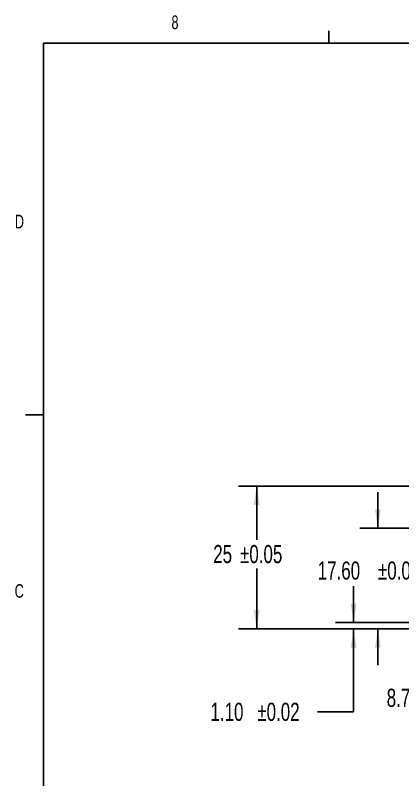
# Model space of a CAD drawing. Extents: x 11 to 421, y 5 to 275.
# Drawn here: x 11 to 78.8, y 141.3 to 275.2 of the extents above; entities that cross this region are included whole.
import ezdxf
from ezdxf.enums import TextEntityAlignment as Align

# ---------------------------------------------------------------- set-up
doc = ezdxf.new("R2010")
doc.units = 0
doc.layers.get('0').update_dxf_attribs({"linetype": 'CONTINUOUS'})
doc.dimstyles.new('SLDDIMSTYLE0', dxfattribs={"dimtxt": 3.175, "dimasz": 3.302, "dimexe": 0, "dimexo": 0.0625, "dimgap": 0.79375, "dimtad": 0, "dimtih": 1, "dimtoh": 1, "dimrnd": 1e-09, "dimzin": 4, "dimsah": 1, "dimcen": 0.09, "dimazin": 3, "dimtol": 1, "dimtp": 0.02, "dimtm": 0.02, "dimtfac": 1, "dimtmove": 0, "dimatfit": 3})
doc.dimstyles.new('SLDDIMSTYLE1', dxfattribs={"dimtxt": 3.175, "dimasz": 3.302, "dimexe": 0, "dimexo": 0.0625, "dimgap": 0.79375, "dimtad": 0, "dimtih": 1, "dimtoh": 1, "dimrnd": 1e-09, "dimzin": 12, "dimsah": 1, "dimcen": 0.09, "dimazin": 3, "dimtol": 1, "dimtp": 0.03, "dimtm": 0.03, "dimtfac": 1, "dimtofl": 0, "dimtmove": 0, "dimatfit": 3})
doc.dimstyles.new('SLDDIMSTYLE5', dxfattribs={"dimtxt": 3.175, "dimasz": 3.302, "dimexe": 0, "dimexo": 0.0625, "dimgap": 0.79375, "dimtad": 0, "dimtih": 1, "dimtoh": 1, "dimrnd": 1e-09, "dimzin": 12, "dimsah": 1, "dimcen": 0.09, "dimazin": 3, "dimtol": 1, "dimtp": 0.05, "dimtm": 0.05, "dimtfac": 1, "dimtofl": 0, "dimtmove": 0, "dimatfit": 3})
doc.dimstyles.new('SLDDIMSTYLE6', dxfattribs={"dimtxt": 3.175, "dimasz": 3.302, "dimexe": 0, "dimexo": 0.0625, "dimgap": 0.79375, "dimtad": 0, "dimtih": 1, "dimtoh": 1, "dimrnd": 1e-09, "dimzin": 4, "dimsah": 1, "dimcen": 0.09, "dimazin": 3, "dimtol": 1, "dimtp": 0.05, "dimtm": 0.05, "dimtfac": 1, "dimtmove": 0, "dimatfit": 3})

# ---------------------------------------------------------------- blocks, each defined once
blk = doc.blocks.new('_D_1')
at = {"color": 7, "linetype": 'CONTINUOUS'}
for p, q in [((99.26, 166.46), (99.26, 152.45)), ((107.97, 166.46), (107.97, 152.45)), ((99.26, 155.63), (94.78, 155.63)), ((107.97, 155.63), (99.26, 155.63))]:
    blk.add_line(p, q, dxfattribs=at)
for points in [[(99.26, 155.63), (102.56, 155.12), (102.56, 156.13)], [(107.97, 155.63), (104.67, 156.13), (104.67, 155.12)]]:
    blk.add_solid(points, dxfattribs=at)
at = {"color": 7, "linetype": 'CONTINUOUS', "width": 0.7}
for s, p in [('8.71', (76.04, 153.11, 0.43)), ('±0.03', (84.25, 153.11, 0.43))]:
    blk.add_text(s, height=3.175, dxfattribs=at).set_placement(p, align=Align.BOTTOM_LEFT)
blk = doc.blocks.new('_D_7')
at = {"color": 7, "linetype": 'CONTINUOUS'}
for p, q in [((70.25, 168.83), (70.25, 175.18)), ((106.7, 168.83), (67.08, 168.83)), ((97.99, 167.73), (67.08, 167.73)), ((70.25, 153.17), (70.25, 167.73)), ((63.9, 153.17), (70.25, 153.17))]:
    blk.add_line(p, q, dxfattribs=at)
for points in [[(70.25, 168.83), (70.76, 172.14), (69.74, 172.14)], [(70.25, 167.73), (69.74, 164.43), (70.76, 164.43)]]:
    blk.add_solid(points, dxfattribs=at)
at = {"color": 7, "linetype": 'CONTINUOUS', "width": 0.7}
for s, p in [('1.10', (45.16, 150.65, 0.43)), ('±0.02', (53.37, 150.65, 0.43))]:
    blk.add_text(s, height=3.175, dxfattribs=at).set_placement(p, align=Align.BOTTOM_LEFT)
blk = doc.blocks.new('_D_8')
at = {"color": 7, "linetype": 'CONTINUOUS'}
for p, q in [((74.5, 185.33), (74.5, 191.68)), ((97.99, 185.33), (71.32, 185.33)), ((97.99, 167.73), (71.32, 167.73)), ((74.5, 167.73), (74.5, 161.38))]:
    blk.add_line(p, q, dxfattribs=at)
for points in [[(74.5, 185.33), (75.01, 188.64), (73.99, 188.64)], [(74.5, 167.73), (73.99, 164.43), (75.01, 164.43)]]:
    blk.add_solid(points, dxfattribs=at)
at = {"color": 7, "linetype": 'CONTINUOUS', "width": 0.7}
for s, p in [('17.60', (63.95, 175.4, 0.43)), ('±0.05', (74.51, 175.4, 0.43))]:
    blk.add_text(s, height=3.175, dxfattribs=at).set_placement(p, align=Align.BOTTOM_LEFT)
blk = doc.blocks.new('_D_9')
at = {"color": 7, "linetype": 'CONTINUOUS'}
for p, q in [((109.34, 192.73), (50.09, 192.73)), ((53.26, 192.73), (53.26, 183.33)), ((53.26, 167.73), (53.26, 178.28)), ((97.99, 167.73), (50.09, 167.73))]:
    blk.add_line(p, q, dxfattribs=at)
for points in [[(53.26, 192.73), (52.75, 189.43), (53.77, 189.43)], [(53.26, 167.73), (53.77, 171.04), (52.75, 171.04)]]:
    blk.add_solid(points, dxfattribs=at)
at = {"color": 7, "linetype": 'CONTINUOUS', "width": 0.7}
for s, p in [('25', (45.65, 178.28, 0.43)), ('±0.05', (50.34, 178.28, 0.43))]:
    blk.add_text(s, height=3.175, dxfattribs=at).set_placement(p, align=Align.BOTTOM_LEFT)

msp = doc.modelspace()

# ---------------------------------------------------------------- linework, layer by layer
at = {"color": 7, "linetype": 'CONTINUOUS'}
for p, q in [((65.907, 270.309), (65.907, 272.463)), ((15.907, 270.309), (415.957, 270.309)), ((15.907, 270.309), (15.907, 9.959)), ((15.907, 205.221), (12.732, 205.221))]:
    msp.add_line(p, q, dxfattribs=at)

# ---------------------------------------------------------------- texts
at = {"color": 7, "linetype": 'CONTINUOUS', "width": 0.7}
for s, p in [('8', (38.331, 272.05)), ('D', (10.887, 237.152)), ('C', (10.854, 172.453))]:
    msp.add_text(s, height=2.381, dxfattribs=at).set_placement(p, align=Align.BOTTOM_LEFT)

# ---------------------------------------------------------------- dimensions: what is measured, and where the dimension line sits
at = {"color": 7, "linetype": 'CONTINUOUS'}
for base, p1, p2, dimstyle, picture, middle in [((53.263, 192.734), (99.263, 167.734), (110.613, 192.734), 'SLDDIMSTYLE5', '_D_9', (53.263, 180.805)), ((74.498, 185.334), (99.263, 167.734), (99.263, 185.334), 'SLDDIMSTYLE6', '_D_8', (74.498, 177.918)), ((70.253, 167.734), (107.973, 168.834), (99.263, 167.734), 'SLDDIMSTYLE0', '_D_7', (70.253, 153.166))]:
    dim = msp.add_linear_dim(base=base, p1=p1, p2=p2, angle=90, dimstyle=dimstyle, dxfattribs=at)
    dim.commit()
    dim.dimension.update_dxf_attribs({"geometry": picture, "text_midpoint": middle, "dimtype": 160})
dim = msp.add_linear_dim(base=(99.263, 155.627), p1=(107.973, 167.734), p2=(99.263, 167.734), dimstyle='SLDDIMSTYLE1', dxfattribs=at)
dim.commit()
dim.dimension.update_dxf_attribs({"geometry": '_D_1', "text_midpoint": (85.408, 155.627), "dimtype": 160})

doc.saveas('drawing.dxf')
